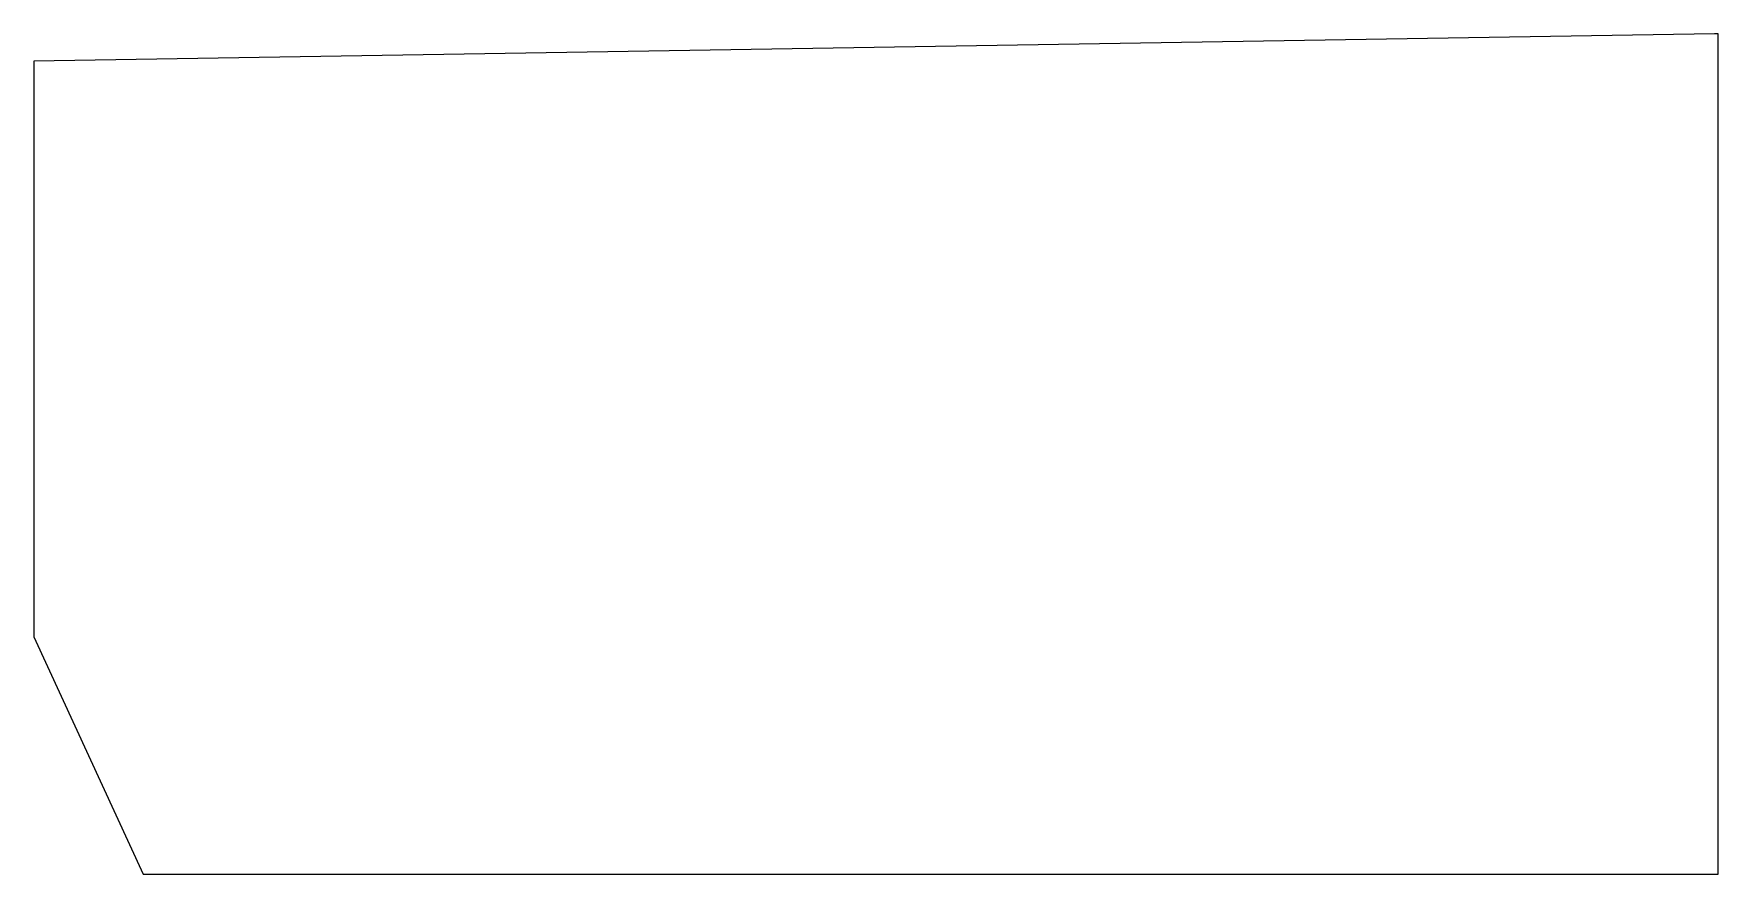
# Model space of a CAD drawing. Header units: metres. Extents: x -90 to 756, y -90 to 295.
# Drawn here: x 295 to 756, y -65 to 165 of the extents above; entities that cross this region are included whole.
import ezdxf

# ---------------------------------------------------------------- set-up
doc = ezdxf.new("R2010")
doc.units = ezdxf.units.M

msp = doc.modelspace()

# ---------------------------------------------------------------- linework, layer by layer
for p, q in [((755, 165), (295, 157.5)), ((756, 165), (755, 165)), ((756, -65), (756, 165)), ((295, 157.5), (295, 0)), ((295, 0), (325, -65)), ((325, -65), (756, -65))]:
    msp.add_line(p, q)

doc.saveas('drawing.dxf')
